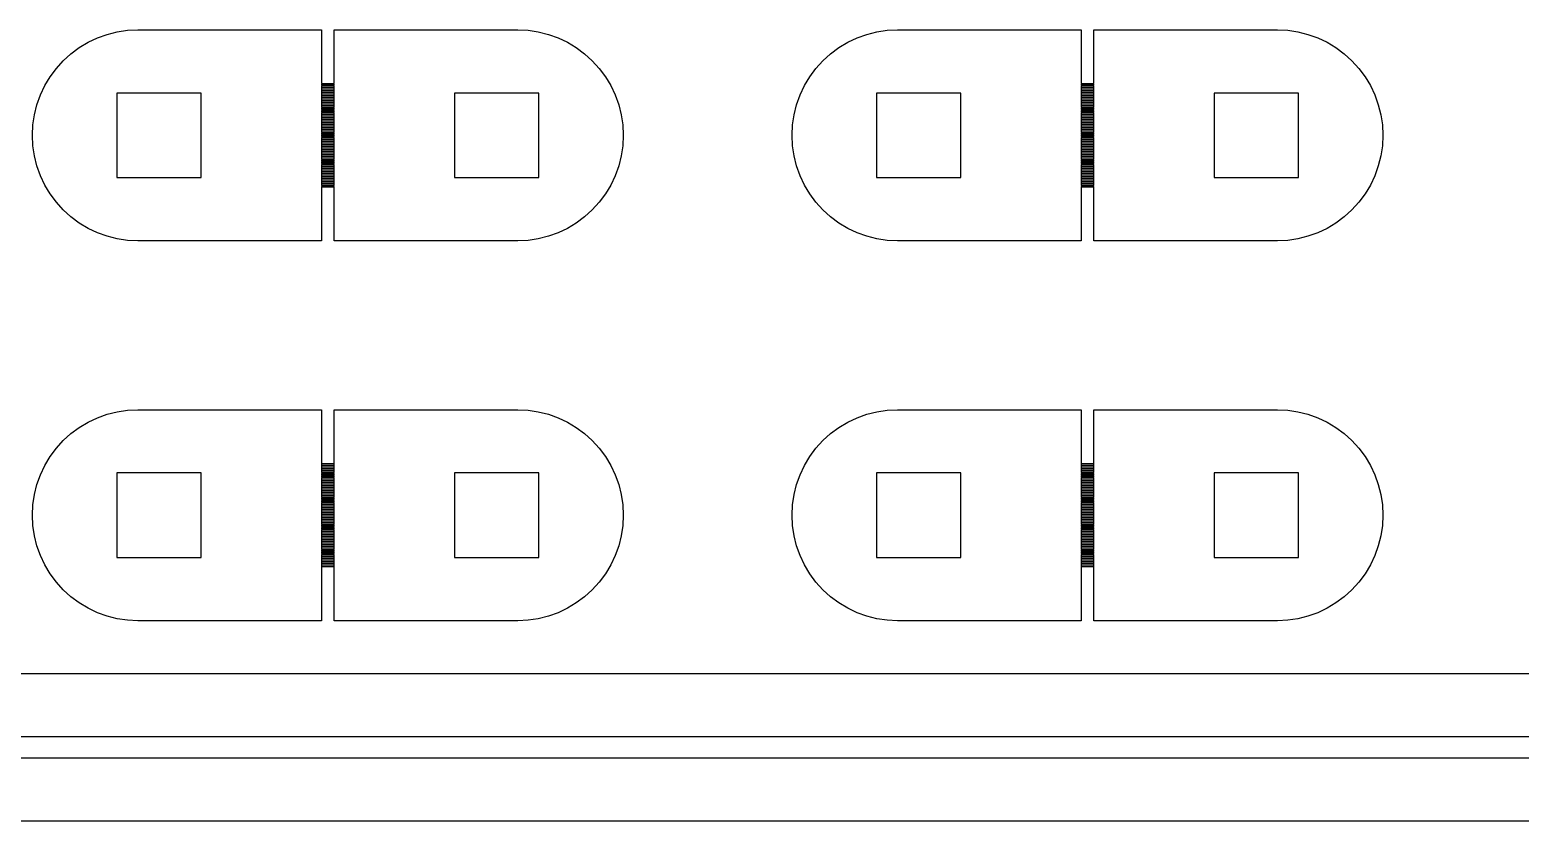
# Model space of a CAD drawing. Extents: x -17 to 130, y -40 to 112.
# Drawn here: x 55.94 to 91.25, y -2.75 to 16 of the extents above; entities that cross this region are included whole.
import ezdxf

# ---------------------------------------------------------------- set-up
doc = ezdxf.new("R2010")
doc.units = 0

msp = doc.modelspace()

# ---------------------------------------------------------------- linework, layer by layer
for p, q in [((57.5433, 15.8097), (57.7743, 15.8923)), ((57.7743, 15.8923), (58.0123, 15.952)), ((58.0123, 15.952), (58.255, 15.988)), ((58.255, 15.988), (58.5, 16)), ((58.5, 16), (62.85, 16)), ((62.85, 16), (62.85, 14.725)), ((63.15, 14.725), (63.15, 16)), ((63.15, 16), (67.5, 16)), ((67.5, 16), (67.745, 15.988)), ((67.745, 15.988), (67.9877, 15.952)), ((67.9877, 15.952), (68.2257, 15.8923)), ((68.2257, 15.8923), (68.4567, 15.8097)), ((75.5433, 15.8097), (75.7743, 15.8923)), ((75.7743, 15.8923), (76.0123, 15.952)), ((76.0123, 15.952), (76.255, 15.988)), ((76.255, 15.988), (76.5, 16)), ((76.5, 16), (80.85, 16)), ((80.85, 16), (80.85, 14.725)), ((81.15, 14.725), (81.15, 16)), ((81.15, 16), (85.5, 16)), ((85.5, 16), (85.745, 15.988)), ((85.745, 15.988), (85.9877, 15.952)), ((85.9877, 15.952), (86.2257, 15.8923)), ((86.2257, 15.8923), (86.4567, 15.8097)), ((56.914, 15.4325), (57.1111, 15.5787)), ((57.1111, 15.5787), (57.3215, 15.7048)), ((57.3215, 15.7048), (57.5433, 15.8097)), ((68.4567, 15.8097), (68.6785, 15.7048)), ((68.6785, 15.7048), (68.8889, 15.5787)), ((68.8889, 15.5787), (69.086, 15.4325)), ((74.914, 15.4325), (75.1111, 15.5787)), ((75.1111, 15.5787), (75.3215, 15.7048)), ((75.3215, 15.7048), (75.5433, 15.8097)), ((86.4567, 15.8097), (86.6785, 15.7048)), ((86.6785, 15.7048), (86.8889, 15.5787)), ((86.8889, 15.5787), (87.086, 15.4325)), ((56.5675, 15.086), (56.7322, 15.2678)), ((56.7322, 15.2678), (56.914, 15.4325)), ((69.086, 15.4325), (69.2678, 15.2678)), ((69.2678, 15.2678), (69.4325, 15.086)), ((74.5675, 15.086), (74.7322, 15.2678)), ((74.7322, 15.2678), (74.914, 15.4325)), ((87.086, 15.4325), (87.2678, 15.2678)), ((87.2678, 15.2678), (87.4325, 15.086)), ((56.2952, 14.6785), (56.4213, 14.8889)), ((56.4213, 14.8889), (56.5675, 15.086)), ((69.4325, 15.086), (69.5787, 14.8889)), ((69.5787, 14.8889), (69.7048, 14.6785)), ((74.2952, 14.6785), (74.4213, 14.8889)), ((74.4213, 14.8889), (74.5675, 15.086)), ((87.4325, 15.086), (87.5787, 14.8889)), ((87.5787, 14.8889), (87.7048, 14.6785)), ((56.1903, 14.4567), (56.2952, 14.6785)), ((60, 14.5), (58, 14.5)), ((58, 14.5), (58, 12.5)), ((60, 12.5), (60, 14.5)), ((62.85, 14.725), (63.15, 14.725)), ((63.15, 14.715), (62.85, 14.715)), ((62.85, 14.715), (62.85, 14.685)), ((62.85, 14.685), (63.15, 14.685)), ((63.15, 14.675), (62.85, 14.675)), ((62.85, 14.675), (62.85, 14.645)), ((62.85, 14.645), (63.15, 14.645)), ((63.15, 14.635), (62.85, 14.635)), ((62.85, 14.635), (62.85, 14.605)), ((62.85, 14.605), (63.15, 14.605)), ((63.15, 14.595), (62.85, 14.595)), ((62.85, 14.595), (62.85, 14.565)), ((62.85, 14.565), (63.15, 14.565)), ((63.15, 14.555), (62.85, 14.555)), ((62.85, 14.555), (62.85, 14.525)), ((62.85, 14.525), (63.15, 14.525)), ((63.15, 14.515), (62.85, 14.515)), ((62.85, 14.515), (62.85, 14.485)), ((62.85, 14.485), (63.15, 14.485)), ((63.15, 14.685), (63.15, 14.715)), ((63.15, 14.645), (63.15, 14.675)), ((63.15, 14.605), (63.15, 14.635)), ((63.15, 14.565), (63.15, 14.595)), ((63.15, 14.525), (63.15, 14.555)), ((63.15, 14.485), (63.15, 14.515)), ((68, 14.5), (66, 14.5)), ((66, 14.5), (66, 12.5)), ((68, 12.5), (68, 14.5)), ((69.7048, 14.6785), (69.8097, 14.4567)), ((74.1903, 14.4567), (74.2952, 14.6785)), ((78, 14.5), (76, 14.5)), ((76, 14.5), (76, 12.5)), ((78, 12.5), (78, 14.5)), ((80.85, 14.725), (81.15, 14.725)), ((81.15, 14.715), (80.85, 14.715)), ((80.85, 14.715), (80.85, 14.685)), ((80.85, 14.685), (81.15, 14.685)), ((81.15, 14.675), (80.85, 14.675)), ((80.85, 14.675), (80.85, 14.645)), ((80.85, 14.645), (81.15, 14.645)), ((81.15, 14.635), (80.85, 14.635)), ((80.85, 14.635), (80.85, 14.605)), ((80.85, 14.605), (81.15, 14.605)), ((81.15, 14.595), (80.85, 14.595)), ((80.85, 14.595), (80.85, 14.565)), ((80.85, 14.565), (81.15, 14.565)), ((81.15, 14.555), (80.85, 14.555)), ((80.85, 14.555), (80.85, 14.525)), ((80.85, 14.525), (81.15, 14.525)), ((81.15, 14.515), (80.85, 14.515)), ((80.85, 14.515), (80.85, 14.485)), ((80.85, 14.485), (81.15, 14.485)), ((81.15, 14.685), (81.15, 14.715)), ((81.15, 14.645), (81.15, 14.675)), ((81.15, 14.605), (81.15, 14.635)), ((81.15, 14.565), (81.15, 14.595)), ((81.15, 14.525), (81.15, 14.555)), ((81.15, 14.485), (81.15, 14.515)), ((86, 14.5), (84, 14.5)), ((84, 14.5), (84, 12.5)), ((86, 12.5), (86, 14.5)), ((87.7048, 14.6785), (87.8097, 14.4567)), ((56.048, 13.9877), (56.1077, 14.2257)), ((56.1077, 14.2257), (56.1903, 14.4567)), ((63.15, 14.475), (62.85, 14.475)), ((62.85, 14.475), (62.85, 14.445)), ((62.85, 14.445), (63.15, 14.445)), ((63.15, 14.435), (62.85, 14.435)), ((62.85, 14.435), (62.85, 14.405)), ((62.85, 14.405), (63.15, 14.405)), ((63.15, 14.395), (62.85, 14.395)), ((62.85, 14.395), (62.85, 14.365)), ((62.85, 14.365), (63.15, 14.365)), ((63.15, 14.355), (62.85, 14.355)), ((62.85, 14.355), (62.85, 14.325)), ((62.85, 14.325), (63.15, 14.325)), ((63.15, 14.315), (62.85, 14.315)), ((62.85, 14.315), (62.85, 14.285)), ((62.85, 14.285), (63.15, 14.285)), ((63.15, 14.275), (62.85, 14.275)), ((62.85, 14.275), (62.85, 14.245)), ((62.85, 14.245), (63.15, 14.245)), ((63.15, 14.235), (62.85, 14.235)), ((62.85, 14.235), (62.85, 14.205)), ((62.85, 14.205), (63.15, 14.205)), ((63.15, 14.195), (62.85, 14.195)), ((62.85, 14.195), (62.85, 14.165)), ((62.85, 14.165), (63.15, 14.165)), ((63.15, 14.155), (62.85, 14.155)), ((62.85, 14.155), (62.85, 14.125)), ((63.15, 14.445), (63.15, 14.475)), ((63.15, 14.405), (63.15, 14.435)), ((63.15, 14.365), (63.15, 14.395)), ((63.15, 14.325), (63.15, 14.355)), ((63.15, 14.285), (63.15, 14.315)), ((63.15, 14.245), (63.15, 14.275)), ((63.15, 14.205), (63.15, 14.235)), ((63.15, 14.165), (63.15, 14.195)), ((63.15, 14.125), (63.15, 14.155)), ((69.8097, 14.4567), (69.8923, 14.2257)), ((69.8923, 14.2257), (69.952, 13.9877)), ((74.048, 13.9877), (74.1077, 14.2257)), ((74.1077, 14.2257), (74.1903, 14.4567)), ((81.15, 14.475), (80.85, 14.475)), ((80.85, 14.475), (80.85, 14.445)), ((80.85, 14.445), (81.15, 14.445)), ((81.15, 14.435), (80.85, 14.435)), ((80.85, 14.435), (80.85, 14.405)), ((80.85, 14.405), (81.15, 14.405)), ((81.15, 14.395), (80.85, 14.395)), ((80.85, 14.395), (80.85, 14.365)), ((80.85, 14.365), (81.15, 14.365)), ((81.15, 14.355), (80.85, 14.355)), ((80.85, 14.355), (80.85, 14.325)), ((80.85, 14.325), (81.15, 14.325)), ((81.15, 14.315), (80.85, 14.315)), ((80.85, 14.315), (80.85, 14.285)), ((80.85, 14.285), (81.15, 14.285)), ((81.15, 14.275), (80.85, 14.275)), ((80.85, 14.275), (80.85, 14.245)), ((80.85, 14.245), (81.15, 14.245)), ((81.15, 14.235), (80.85, 14.235)), ((80.85, 14.235), (80.85, 14.205)), ((80.85, 14.205), (81.15, 14.205)), ((81.15, 14.195), (80.85, 14.195)), ((80.85, 14.195), (80.85, 14.165)), ((80.85, 14.165), (81.15, 14.165)), ((81.15, 14.155), (80.85, 14.155)), ((80.85, 14.155), (80.85, 14.125)), ((81.15, 14.445), (81.15, 14.475)), ((81.15, 14.405), (81.15, 14.435)), ((81.15, 14.365), (81.15, 14.395)), ((81.15, 14.325), (81.15, 14.355)), ((81.15, 14.285), (81.15, 14.315)), ((81.15, 14.245), (81.15, 14.275)), ((81.15, 14.205), (81.15, 14.235)), ((81.15, 14.165), (81.15, 14.195)), ((81.15, 14.125), (81.15, 14.155)), ((87.8097, 14.4567), (87.8923, 14.2257)), ((87.8923, 14.2257), (87.952, 13.9877)), ((56.012, 13.745), (56.048, 13.9877)), ((62.85, 14.125), (63.15, 14.125)), ((63.15, 14.115), (62.85, 14.115)), ((62.85, 14.115), (62.85, 14.085)), ((62.85, 14.085), (63.15, 14.085)), ((63.15, 14.075), (62.85, 14.075)), ((62.85, 14.075), (62.85, 14.045)), ((62.85, 14.045), (63.15, 14.045)), ((63.15, 14.035), (62.85, 14.035)), ((62.85, 14.035), (62.85, 14.005)), ((62.85, 14.005), (63.15, 14.005)), ((63.15, 13.995), (62.85, 13.995)), ((62.85, 13.995), (62.85, 13.965)), ((62.85, 13.965), (63.15, 13.965)), ((63.15, 13.955), (62.85, 13.955)), ((62.85, 13.955), (62.85, 13.925)), ((62.85, 13.925), (63.15, 13.925)), ((63.15, 13.915), (62.85, 13.915)), ((62.85, 13.915), (62.85, 13.885)), ((62.85, 13.885), (63.15, 13.885)), ((63.15, 13.875), (62.85, 13.875)), ((62.85, 13.875), (62.85, 13.845)), ((62.85, 13.845), (63.15, 13.845)), ((63.15, 13.835), (62.85, 13.835)), ((62.85, 13.835), (62.85, 13.805)), ((62.85, 13.805), (63.15, 13.805)), ((63.15, 13.795), (62.85, 13.795)), ((62.85, 13.795), (62.85, 13.765)), ((63.15, 14.085), (63.15, 14.115)), ((63.15, 14.045), (63.15, 14.075)), ((63.15, 14.005), (63.15, 14.035)), ((63.15, 13.965), (63.15, 13.995)), ((63.15, 13.925), (63.15, 13.955)), ((63.15, 13.885), (63.15, 13.915)), ((63.15, 13.845), (63.15, 13.875)), ((63.15, 13.805), (63.15, 13.835)), ((63.15, 13.765), (63.15, 13.795)), ((69.952, 13.9877), (69.988, 13.745)), ((74.012, 13.745), (74.048, 13.9877)), ((80.85, 14.125), (81.15, 14.125)), ((81.15, 14.115), (80.85, 14.115)), ((80.85, 14.115), (80.85, 14.085)), ((80.85, 14.085), (81.15, 14.085)), ((81.15, 14.075), (80.85, 14.075)), ((80.85, 14.075), (80.85, 14.045)), ((80.85, 14.045), (81.15, 14.045)), ((81.15, 14.035), (80.85, 14.035)), ((80.85, 14.035), (80.85, 14.005)), ((80.85, 14.005), (81.15, 14.005)), ((81.15, 13.995), (80.85, 13.995)), ((80.85, 13.995), (80.85, 13.965)), ((80.85, 13.965), (81.15, 13.965)), ((81.15, 13.955), (80.85, 13.955)), ((80.85, 13.955), (80.85, 13.925)), ((80.85, 13.925), (81.15, 13.925)), ((81.15, 13.915), (80.85, 13.915)), ((80.85, 13.915), (80.85, 13.885)), ((80.85, 13.885), (81.15, 13.885)), ((81.15, 13.875), (80.85, 13.875)), ((80.85, 13.875), (80.85, 13.845)), ((80.85, 13.845), (81.15, 13.845)), ((81.15, 13.835), (80.85, 13.835)), ((80.85, 13.835), (80.85, 13.805)), ((80.85, 13.805), (81.15, 13.805)), ((81.15, 13.795), (80.85, 13.795)), ((80.85, 13.795), (80.85, 13.765)), ((81.15, 14.085), (81.15, 14.115)), ((81.15, 14.045), (81.15, 14.075)), ((81.15, 14.005), (81.15, 14.035)), ((81.15, 13.965), (81.15, 13.995)), ((81.15, 13.925), (81.15, 13.955)), ((81.15, 13.885), (81.15, 13.915)), ((81.15, 13.845), (81.15, 13.875)), ((81.15, 13.805), (81.15, 13.835)), ((81.15, 13.765), (81.15, 13.795)), ((87.952, 13.9877), (87.988, 13.745)), ((56, 13.5), (56.012, 13.745)), ((56.012, 13.255), (56, 13.5)), ((62.85, 13.765), (63.15, 13.765)), ((63.15, 13.755), (62.85, 13.755)), ((62.85, 13.755), (62.85, 13.725)), ((62.85, 13.725), (63.15, 13.725)), ((63.15, 13.715), (62.85, 13.715)), ((62.85, 13.715), (62.85, 13.685)), ((62.85, 13.685), (63.15, 13.685)), ((63.15, 13.675), (62.85, 13.675)), ((62.85, 13.675), (62.85, 13.645)), ((62.85, 13.645), (63.15, 13.645)), ((63.15, 13.635), (62.85, 13.635)), ((62.85, 13.635), (62.85, 13.605)), ((62.85, 13.605), (63.15, 13.605)), ((63.15, 13.595), (62.85, 13.595)), ((62.85, 13.595), (62.85, 13.565)), ((62.85, 13.565), (63.15, 13.565)), ((63.15, 13.555), (62.85, 13.555)), ((62.85, 13.555), (62.85, 13.525)), ((62.85, 13.525), (63.15, 13.525)), ((63.15, 13.515), (62.85, 13.515)), ((62.85, 13.515), (62.85, 13.485)), ((62.85, 13.485), (63.15, 13.485)), ((63.15, 13.475), (62.85, 13.475)), ((62.85, 13.475), (62.85, 13.445)), ((62.85, 13.445), (63.15, 13.445)), ((63.15, 13.435), (62.85, 13.435)), ((62.85, 13.435), (62.85, 13.405)), ((63.15, 13.725), (63.15, 13.755)), ((63.15, 13.685), (63.15, 13.715)), ((63.15, 13.645), (63.15, 13.675)), ((63.15, 13.605), (63.15, 13.635)), ((63.15, 13.565), (63.15, 13.595)), ((63.15, 13.525), (63.15, 13.555)), ((63.15, 13.485), (63.15, 13.515)), ((63.15, 13.445), (63.15, 13.475)), ((63.15, 13.405), (63.15, 13.435)), ((69.988, 13.745), (70, 13.5)), ((70, 13.5), (69.988, 13.255)), ((74, 13.5), (74.012, 13.745)), ((74.012, 13.255), (74, 13.5)), ((80.85, 13.765), (81.15, 13.765)), ((81.15, 13.755), (80.85, 13.755)), ((80.85, 13.755), (80.85, 13.725)), ((80.85, 13.725), (81.15, 13.725)), ((81.15, 13.715), (80.85, 13.715)), ((80.85, 13.715), (80.85, 13.685)), ((80.85, 13.685), (81.15, 13.685)), ((81.15, 13.675), (80.85, 13.675)), ((80.85, 13.675), (80.85, 13.645)), ((80.85, 13.645), (81.15, 13.645)), ((81.15, 13.635), (80.85, 13.635)), ((80.85, 13.635), (80.85, 13.605)), ((80.85, 13.605), (81.15, 13.605)), ((81.15, 13.595), (80.85, 13.595)), ((80.85, 13.595), (80.85, 13.565)), ((80.85, 13.565), (81.15, 13.565)), ((81.15, 13.555), (80.85, 13.555)), ((80.85, 13.555), (80.85, 13.525)), ((80.85, 13.525), (81.15, 13.525)), ((81.15, 13.515), (80.85, 13.515)), ((80.85, 13.515), (80.85, 13.485)), ((80.85, 13.485), (81.15, 13.485)), ((81.15, 13.475), (80.85, 13.475)), ((80.85, 13.475), (80.85, 13.445)), ((80.85, 13.445), (81.15, 13.445)), ((81.15, 13.435), (80.85, 13.435)), ((80.85, 13.435), (80.85, 13.405)), ((81.15, 13.725), (81.15, 13.755)), ((81.15, 13.685), (81.15, 13.715)), ((81.15, 13.645), (81.15, 13.675)), ((81.15, 13.605), (81.15, 13.635)), ((81.15, 13.565), (81.15, 13.595)), ((81.15, 13.525), (81.15, 13.555)), ((81.15, 13.485), (81.15, 13.515)), ((81.15, 13.445), (81.15, 13.475)), ((81.15, 13.405), (81.15, 13.435)), ((87.988, 13.745), (88, 13.5)), ((88, 13.5), (87.988, 13.255)), ((56.048, 13.0123), (56.012, 13.255)), ((62.85, 13.405), (63.15, 13.405)), ((63.15, 13.395), (62.85, 13.395)), ((62.85, 13.395), (62.85, 13.365)), ((62.85, 13.365), (63.15, 13.365)), ((63.15, 13.355), (62.85, 13.355)), ((62.85, 13.355), (62.85, 13.325)), ((62.85, 13.325), (63.15, 13.325)), ((63.15, 13.315), (62.85, 13.315)), ((62.85, 13.315), (62.85, 13.285)), ((62.85, 13.285), (63.15, 13.285)), ((63.15, 13.275), (62.85, 13.275)), ((62.85, 13.275), (62.85, 13.245)), ((62.85, 13.245), (63.15, 13.245)), ((63.15, 13.235), (62.85, 13.235)), ((62.85, 13.235), (62.85, 13.205)), ((62.85, 13.205), (63.15, 13.205)), ((63.15, 13.195), (62.85, 13.195)), ((62.85, 13.195), (62.85, 13.165)), ((62.85, 13.165), (63.15, 13.165)), ((63.15, 13.155), (62.85, 13.155)), ((62.85, 13.155), (62.85, 13.125)), ((62.85, 13.125), (63.15, 13.125)), ((63.15, 13.115), (62.85, 13.115)), ((62.85, 13.115), (62.85, 13.085)), ((62.85, 13.085), (63.15, 13.085)), ((63.15, 13.075), (62.85, 13.075)), ((62.85, 13.075), (62.85, 13.045)), ((63.15, 13.365), (63.15, 13.395)), ((63.15, 13.325), (63.15, 13.355)), ((63.15, 13.285), (63.15, 13.315)), ((63.15, 13.245), (63.15, 13.275)), ((63.15, 13.205), (63.15, 13.235)), ((63.15, 13.165), (63.15, 13.195)), ((63.15, 13.125), (63.15, 13.155)), ((63.15, 13.085), (63.15, 13.115)), ((63.15, 13.045), (63.15, 13.075)), ((69.988, 13.255), (69.952, 13.0123)), ((74.048, 13.0123), (74.012, 13.255)), ((80.85, 13.405), (81.15, 13.405)), ((81.15, 13.395), (80.85, 13.395)), ((80.85, 13.395), (80.85, 13.365)), ((80.85, 13.365), (81.15, 13.365)), ((81.15, 13.355), (80.85, 13.355)), ((80.85, 13.355), (80.85, 13.325)), ((80.85, 13.325), (81.15, 13.325)), ((81.15, 13.315), (80.85, 13.315)), ((80.85, 13.315), (80.85, 13.285)), ((80.85, 13.285), (81.15, 13.285)), ((81.15, 13.275), (80.85, 13.275)), ((80.85, 13.275), (80.85, 13.245)), ((80.85, 13.245), (81.15, 13.245)), ((81.15, 13.235), (80.85, 13.235)), ((80.85, 13.235), (80.85, 13.205)), ((80.85, 13.205), (81.15, 13.205)), ((81.15, 13.195), (80.85, 13.195)), ((80.85, 13.195), (80.85, 13.165)), ((80.85, 13.165), (81.15, 13.165)), ((81.15, 13.155), (80.85, 13.155)), ((80.85, 13.155), (80.85, 13.125)), ((80.85, 13.125), (81.15, 13.125)), ((81.15, 13.115), (80.85, 13.115)), ((80.85, 13.115), (80.85, 13.085)), ((80.85, 13.085), (81.15, 13.085)), ((81.15, 13.075), (80.85, 13.075)), ((80.85, 13.075), (80.85, 13.045)), ((81.15, 13.365), (81.15, 13.395)), ((81.15, 13.325), (81.15, 13.355)), ((81.15, 13.285), (81.15, 13.315)), ((81.15, 13.245), (81.15, 13.275)), ((81.15, 13.205), (81.15, 13.235)), ((81.15, 13.165), (81.15, 13.195)), ((81.15, 13.125), (81.15, 13.155)), ((81.15, 13.085), (81.15, 13.115)), ((81.15, 13.045), (81.15, 13.075)), ((87.988, 13.255), (87.952, 13.0123)), ((56.1077, 12.7743), (56.048, 13.0123)), ((56.1903, 12.5433), (56.1077, 12.7743)), ((62.85, 13.045), (63.15, 13.045)), ((63.15, 13.035), (62.85, 13.035)), ((62.85, 13.035), (62.85, 13.005)), ((62.85, 13.005), (63.15, 13.005)), ((63.15, 12.995), (62.85, 12.995)), ((62.85, 12.995), (62.85, 12.965)), ((62.85, 12.965), (63.15, 12.965)), ((63.15, 12.955), (62.85, 12.955)), ((62.85, 12.955), (62.85, 12.925)), ((62.85, 12.925), (63.15, 12.925)), ((63.15, 12.915), (62.85, 12.915)), ((62.85, 12.915), (62.85, 12.885)), ((62.85, 12.885), (63.15, 12.885)), ((63.15, 12.875), (62.85, 12.875)), ((62.85, 12.875), (62.85, 12.845)), ((62.85, 12.845), (63.15, 12.845)), ((63.15, 12.835), (62.85, 12.835)), ((62.85, 12.835), (62.85, 12.805)), ((62.85, 12.805), (63.15, 12.805)), ((63.15, 12.795), (62.85, 12.795)), ((62.85, 12.795), (62.85, 12.765)), ((62.85, 12.765), (63.15, 12.765)), ((63.15, 12.755), (62.85, 12.755)), ((62.85, 12.755), (62.85, 12.725)), ((62.85, 12.725), (63.15, 12.725)), ((63.15, 12.715), (62.85, 12.715)), ((62.85, 12.715), (62.85, 12.685)), ((63.15, 13.005), (63.15, 13.035)), ((63.15, 12.965), (63.15, 12.995)), ((63.15, 12.925), (63.15, 12.955)), ((63.15, 12.885), (63.15, 12.915)), ((63.15, 12.845), (63.15, 12.875)), ((63.15, 12.805), (63.15, 12.835)), ((63.15, 12.765), (63.15, 12.795)), ((63.15, 12.725), (63.15, 12.755)), ((63.15, 12.685), (63.15, 12.715)), ((69.8923, 12.7743), (69.8097, 12.5433)), ((69.952, 13.0123), (69.8923, 12.7743)), ((74.1077, 12.7743), (74.048, 13.0123)), ((74.1903, 12.5433), (74.1077, 12.7743)), ((80.85, 13.045), (81.15, 13.045)), ((81.15, 13.035), (80.85, 13.035)), ((80.85, 13.035), (80.85, 13.005)), ((80.85, 13.005), (81.15, 13.005)), ((81.15, 12.995), (80.85, 12.995)), ((80.85, 12.995), (80.85, 12.965)), ((80.85, 12.965), (81.15, 12.965)), ((81.15, 12.955), (80.85, 12.955)), ((80.85, 12.955), (80.85, 12.925)), ((80.85, 12.925), (81.15, 12.925)), ((81.15, 12.915), (80.85, 12.915)), ((80.85, 12.915), (80.85, 12.885)), ((80.85, 12.885), (81.15, 12.885)), ((81.15, 12.875), (80.85, 12.875)), ((80.85, 12.875), (80.85, 12.845)), ((80.85, 12.845), (81.15, 12.845)), ((81.15, 12.835), (80.85, 12.835)), ((80.85, 12.835), (80.85, 12.805)), ((80.85, 12.805), (81.15, 12.805)), ((81.15, 12.795), (80.85, 12.795)), ((80.85, 12.795), (80.85, 12.765)), ((80.85, 12.765), (81.15, 12.765)), ((81.15, 12.755), (80.85, 12.755)), ((80.85, 12.755), (80.85, 12.725)), ((80.85, 12.725), (81.15, 12.725)), ((81.15, 12.715), (80.85, 12.715)), ((80.85, 12.715), (80.85, 12.685)), ((81.15, 13.005), (81.15, 13.035)), ((81.15, 12.965), (81.15, 12.995)), ((81.15, 12.925), (81.15, 12.955)), ((81.15, 12.885), (81.15, 12.915)), ((81.15, 12.845), (81.15, 12.875)), ((81.15, 12.805), (81.15, 12.835)), ((81.15, 12.765), (81.15, 12.795)), ((81.15, 12.725), (81.15, 12.755)), ((81.15, 12.685), (81.15, 12.715)), ((87.8923, 12.7743), (87.8097, 12.5433)), ((87.952, 13.0123), (87.8923, 12.7743)), ((56.2952, 12.3215), (56.1903, 12.5433)), ((58, 12.5), (60, 12.5)), ((62.85, 12.685), (63.15, 12.685)), ((63.15, 12.675), (62.85, 12.675)), ((62.85, 12.675), (62.85, 12.645)), ((62.85, 12.645), (63.15, 12.645)), ((63.15, 12.635), (62.85, 12.635)), ((62.85, 12.635), (62.85, 12.605)), ((62.85, 12.605), (63.15, 12.605)), ((63.15, 12.595), (62.85, 12.595)), ((62.85, 12.595), (62.85, 12.565)), ((62.85, 12.565), (63.15, 12.565)), ((63.15, 12.555), (62.85, 12.555)), ((62.85, 12.555), (62.85, 12.525)), ((62.85, 12.525), (63.15, 12.525)), ((63.15, 12.515), (62.85, 12.515)), ((62.85, 12.515), (62.85, 12.485)), ((62.85, 12.485), (63.15, 12.485)), ((63.15, 12.475), (62.85, 12.475)), ((62.85, 12.475), (62.85, 12.445)), ((62.85, 12.445), (63.15, 12.445)), ((63.15, 12.435), (62.85, 12.435)), ((62.85, 12.435), (62.85, 12.405)), ((62.85, 12.405), (63.15, 12.405)), ((63.15, 12.395), (62.85, 12.395)), ((62.85, 12.395), (62.85, 12.365)), ((62.85, 12.365), (63.15, 12.365)), ((63.15, 12.645), (63.15, 12.675)), ((63.15, 12.605), (63.15, 12.635)), ((63.15, 12.565), (63.15, 12.595)), ((63.15, 12.525), (63.15, 12.555)), ((63.15, 12.485), (63.15, 12.515)), ((63.15, 12.445), (63.15, 12.475)), ((63.15, 12.405), (63.15, 12.435)), ((63.15, 12.365), (63.15, 12.395)), ((66, 12.5), (68, 12.5)), ((69.8097, 12.5433), (69.7048, 12.3215)), ((74.2952, 12.3215), (74.1903, 12.5433)), ((76, 12.5), (78, 12.5)), ((80.85, 12.685), (81.15, 12.685)), ((81.15, 12.675), (80.85, 12.675)), ((80.85, 12.675), (80.85, 12.645)), ((80.85, 12.645), (81.15, 12.645)), ((81.15, 12.635), (80.85, 12.635)), ((80.85, 12.635), (80.85, 12.605)), ((80.85, 12.605), (81.15, 12.605)), ((81.15, 12.595), (80.85, 12.595)), ((80.85, 12.595), (80.85, 12.565)), ((80.85, 12.565), (81.15, 12.565)), ((81.15, 12.555), (80.85, 12.555)), ((80.85, 12.555), (80.85, 12.525)), ((80.85, 12.525), (81.15, 12.525)), ((81.15, 12.515), (80.85, 12.515)), ((80.85, 12.515), (80.85, 12.485)), ((80.85, 12.485), (81.15, 12.485)), ((81.15, 12.475), (80.85, 12.475)), ((80.85, 12.475), (80.85, 12.445)), ((80.85, 12.445), (81.15, 12.445)), ((81.15, 12.435), (80.85, 12.435)), ((80.85, 12.435), (80.85, 12.405)), ((80.85, 12.405), (81.15, 12.405)), ((81.15, 12.395), (80.85, 12.395)), ((80.85, 12.395), (80.85, 12.365)), ((80.85, 12.365), (81.15, 12.365)), ((81.15, 12.645), (81.15, 12.675)), ((81.15, 12.605), (81.15, 12.635)), ((81.15, 12.565), (81.15, 12.595)), ((81.15, 12.525), (81.15, 12.555)), ((81.15, 12.485), (81.15, 12.515)), ((81.15, 12.445), (81.15, 12.475)), ((81.15, 12.405), (81.15, 12.435)), ((81.15, 12.365), (81.15, 12.395)), ((84, 12.5), (86, 12.5)), ((87.8097, 12.5433), (87.7048, 12.3215)), ((56.4213, 12.1111), (56.2952, 12.3215)), ((56.5675, 11.914), (56.4213, 12.1111)), ((63.15, 12.355), (62.85, 12.355)), ((62.85, 12.355), (62.85, 12.325)), ((62.85, 12.325), (63.15, 12.325)), ((63.15, 12.315), (62.85, 12.315)), ((62.85, 12.315), (62.85, 12.285)), ((62.85, 12.285), (63.15, 12.285)), ((63.15, 12.275), (62.85, 12.275)), ((62.85, 12.275), (62.85, 11)), ((63.15, 12.325), (63.15, 12.355)), ((63.15, 12.285), (63.15, 12.315)), ((63.15, 11), (63.15, 12.275)), ((69.5787, 12.1111), (69.4325, 11.914)), ((69.7048, 12.3215), (69.5787, 12.1111)), ((74.4213, 12.1111), (74.2952, 12.3215)), ((74.5675, 11.914), (74.4213, 12.1111)), ((81.15, 12.355), (80.85, 12.355)), ((80.85, 12.355), (80.85, 12.325)), ((80.85, 12.325), (81.15, 12.325)), ((81.15, 12.315), (80.85, 12.315)), ((80.85, 12.315), (80.85, 12.285)), ((80.85, 12.285), (81.15, 12.285)), ((81.15, 12.275), (80.85, 12.275)), ((80.85, 12.275), (80.85, 11)), ((81.15, 12.325), (81.15, 12.355)), ((81.15, 12.285), (81.15, 12.315)), ((81.15, 11), (81.15, 12.275)), ((87.5787, 12.1111), (87.4325, 11.914)), ((87.7048, 12.3215), (87.5787, 12.1111)), ((56.7322, 11.7322), (56.5675, 11.914)), ((56.914, 11.5675), (56.7322, 11.7322)), ((69.2678, 11.7322), (69.086, 11.5675)), ((69.4325, 11.914), (69.2678, 11.7322)), ((74.7322, 11.7322), (74.5675, 11.914)), ((74.914, 11.5675), (74.7322, 11.7322)), ((87.2678, 11.7322), (87.086, 11.5675)), ((87.4325, 11.914), (87.2678, 11.7322)), ((57.1111, 11.4213), (56.914, 11.5675)), ((57.3215, 11.2952), (57.1111, 11.4213)), ((68.8889, 11.4213), (68.6785, 11.2952)), ((69.086, 11.5675), (68.8889, 11.4213)), ((75.1111, 11.4213), (74.914, 11.5675)), ((75.3215, 11.2952), (75.1111, 11.4213)), ((86.8889, 11.4213), (86.6785, 11.2952)), ((87.086, 11.5675), (86.8889, 11.4213)), ((57.5433, 11.1903), (57.3215, 11.2952)), ((57.7743, 11.1077), (57.5433, 11.1903)), ((58.0123, 11.048), (57.7743, 11.1077)), ((58.255, 11.012), (58.0123, 11.048)), ((58.5, 11), (58.255, 11.012)), ((62.85, 11), (58.5, 11)), ((67.5, 11), (63.15, 11)), ((67.745, 11.012), (67.5, 11)), ((67.9877, 11.048), (67.745, 11.012)), ((68.2257, 11.1077), (67.9877, 11.048)), ((68.4567, 11.1903), (68.2257, 11.1077)), ((68.6785, 11.2952), (68.4567, 11.1903)), ((75.5433, 11.1903), (75.3215, 11.2952)), ((75.7743, 11.1077), (75.5433, 11.1903)), ((76.0123, 11.048), (75.7743, 11.1077)), ((76.255, 11.012), (76.0123, 11.048)), ((76.5, 11), (76.255, 11.012)), ((80.85, 11), (76.5, 11)), ((85.5, 11), (81.15, 11)), ((85.745, 11.012), (85.5, 11)), ((85.9877, 11.048), (85.745, 11.012)), ((86.2257, 11.1077), (85.9877, 11.048)), ((86.4567, 11.1903), (86.2257, 11.1077)), ((86.6785, 11.2952), (86.4567, 11.1903)), ((57.3215, 6.70479), (57.5433, 6.80969)), ((57.5433, 6.80969), (57.7743, 6.89235)), ((57.7743, 6.89235), (58.0123, 6.95195)), ((58.0123, 6.95195), (58.255, 6.98796)), ((58.255, 6.98796), (58.5, 7)), ((58.5, 7), (62.85, 7)), ((62.85, 7), (62.85, 5.72499)), ((63.15, 5.72499), (63.15, 7)), ((63.15, 7), (67.5, 7)), ((67.5, 7), (67.745, 6.98796)), ((67.745, 6.98796), (67.9877, 6.95195)), ((67.9877, 6.95195), (68.2257, 6.89235)), ((68.2257, 6.89235), (68.4567, 6.80969)), ((68.4567, 6.80969), (68.6785, 6.70479)), ((75.3215, 6.70479), (75.5433, 6.80969)), ((75.5433, 6.80969), (75.7743, 6.89235)), ((75.7743, 6.89235), (76.0123, 6.95195)), ((76.0123, 6.95195), (76.255, 6.98796)), ((76.255, 6.98796), (76.5, 7)), ((76.5, 7), (80.85, 7)), ((80.85, 7), (80.85, 5.72499)), ((81.15, 5.72499), (81.15, 7)), ((81.15, 7), (85.5, 7)), ((85.5, 7), (85.745, 6.98796)), ((85.745, 6.98796), (85.9877, 6.95195)), ((85.9877, 6.95195), (86.2257, 6.89235)), ((86.2257, 6.89235), (86.4567, 6.80969)), ((86.4567, 6.80969), (86.6785, 6.70479)), ((56.7322, 6.26776), (56.914, 6.43253)), ((56.914, 6.43253), (57.1111, 6.57866)), ((57.1111, 6.57866), (57.3215, 6.70479)), ((68.6785, 6.70479), (68.8889, 6.57866)), ((68.8889, 6.57866), (69.086, 6.43253)), ((69.086, 6.43253), (69.2678, 6.26776)), ((74.7322, 6.26776), (74.914, 6.43253)), ((74.914, 6.43253), (75.1111, 6.57866)), ((75.1111, 6.57866), (75.3215, 6.70479)), ((86.6785, 6.70479), (86.8889, 6.57866)), ((86.8889, 6.57866), (87.086, 6.43253)), ((87.086, 6.43253), (87.2678, 6.26776)), ((56.4213, 5.88892), (56.5675, 6.08597)), ((56.5675, 6.08597), (56.7322, 6.26776)), ((69.2678, 6.26776), (69.4325, 6.08597)), ((69.4325, 6.08597), (69.5787, 5.88892)), ((74.4213, 5.88892), (74.5675, 6.08597)), ((74.5675, 6.08597), (74.7322, 6.26776)), ((87.2678, 6.26776), (87.4325, 6.08597)), ((87.4325, 6.08597), (87.5787, 5.88892)), ((56.1903, 5.4567), (56.2952, 5.67848)), ((56.2952, 5.67848), (56.4213, 5.88892)), ((62.85, 5.72499), (63.15, 5.72499)), ((63.15, 5.715), (62.85, 5.715)), ((62.85, 5.715), (62.85, 5.685)), ((62.85, 5.685), (63.15, 5.685)), ((63.15, 5.67499), (62.85, 5.67499)), ((62.85, 5.67499), (62.85, 5.64499)), ((63.15, 5.685), (63.15, 5.715)), ((63.15, 5.64499), (63.15, 5.67499)), ((69.5787, 5.88892), (69.7048, 5.67848)), ((69.7048, 5.67848), (69.8097, 5.4567)), ((74.1903, 5.4567), (74.2952, 5.67848)), ((74.2952, 5.67848), (74.4213, 5.88892)), ((80.85, 5.72499), (81.15, 5.72499)), ((81.15, 5.715), (80.85, 5.715)), ((80.85, 5.715), (80.85, 5.685)), ((80.85, 5.685), (81.15, 5.685)), ((81.15, 5.67499), (80.85, 5.67499)), ((80.85, 5.67499), (80.85, 5.64499)), ((81.15, 5.685), (81.15, 5.715)), ((81.15, 5.64499), (81.15, 5.67499)), ((87.5787, 5.88892), (87.7048, 5.67848)), ((87.7048, 5.67848), (87.8097, 5.4567)), ((56.1077, 5.22571), (56.1903, 5.4567)), ((60, 5.5), (58, 5.5)), ((58, 5.5), (58, 3.5)), ((60, 3.5), (60, 5.5)), ((62.85, 5.64499), (63.15, 5.64499)), ((63.15, 5.63499), (62.85, 5.63499)), ((62.85, 5.63499), (62.85, 5.605)), ((62.85, 5.605), (63.15, 5.605)), ((63.15, 5.59499), (62.85, 5.59499)), ((62.85, 5.59499), (62.85, 5.56499)), ((62.85, 5.56499), (63.15, 5.56499)), ((63.15, 5.55499), (62.85, 5.55499)), ((62.85, 5.55499), (62.85, 5.52499)), ((62.85, 5.52499), (63.15, 5.52499)), ((63.15, 5.515), (62.85, 5.515)), ((62.85, 5.515), (62.85, 5.48499)), ((62.85, 5.48499), (63.15, 5.48499)), ((63.15, 5.47499), (62.85, 5.47499)), ((62.85, 5.47499), (62.85, 5.44499)), ((62.85, 5.44499), (63.15, 5.44499)), ((63.15, 5.435), (62.85, 5.435)), ((62.85, 5.435), (62.85, 5.405)), ((62.85, 5.405), (63.15, 5.405)), ((63.15, 5.39499), (62.85, 5.39499)), ((62.85, 5.39499), (62.85, 5.36499)), ((62.85, 5.36499), (63.15, 5.36499)), ((63.15, 5.355), (62.85, 5.355)), ((62.85, 5.355), (62.85, 5.325)), ((62.85, 5.325), (63.15, 5.325)), ((63.15, 5.31499), (62.85, 5.31499)), ((62.85, 5.31499), (62.85, 5.28499)), ((63.15, 5.605), (63.15, 5.63499)), ((63.15, 5.56499), (63.15, 5.59499)), ((63.15, 5.52499), (63.15, 5.55499)), ((63.15, 5.48499), (63.15, 5.515)), ((63.15, 5.44499), (63.15, 5.47499)), ((63.15, 5.405), (63.15, 5.435)), ((63.15, 5.36499), (63.15, 5.39499)), ((63.15, 5.325), (63.15, 5.355)), ((63.15, 5.28499), (63.15, 5.31499)), ((68, 5.5), (66, 5.5)), ((66, 5.5), (66, 3.5)), ((68, 3.5), (68, 5.5)), ((69.8097, 5.4567), (69.8923, 5.22571)), ((74.1077, 5.22571), (74.1903, 5.4567)), ((78, 5.5), (76, 5.5)), ((76, 5.5), (76, 3.5)), ((78, 3.5), (78, 5.5)), ((80.85, 5.64499), (81.15, 5.64499)), ((81.15, 5.63499), (80.85, 5.63499)), ((80.85, 5.63499), (80.85, 5.605)), ((80.85, 5.605), (81.15, 5.605)), ((81.15, 5.59499), (80.85, 5.59499)), ((80.85, 5.59499), (80.85, 5.56499)), ((80.85, 5.56499), (81.15, 5.56499)), ((81.15, 5.55499), (80.85, 5.55499)), ((80.85, 5.55499), (80.85, 5.52499)), ((80.85, 5.52499), (81.15, 5.52499)), ((81.15, 5.515), (80.85, 5.515)), ((80.85, 5.515), (80.85, 5.48499)), ((80.85, 5.48499), (81.15, 5.48499)), ((81.15, 5.47499), (80.85, 5.47499)), ((80.85, 5.47499), (80.85, 5.44499)), ((80.85, 5.44499), (81.15, 5.44499)), ((81.15, 5.435), (80.85, 5.435)), ((80.85, 5.435), (80.85, 5.405)), ((80.85, 5.405), (81.15, 5.405)), ((81.15, 5.39499), (80.85, 5.39499)), ((80.85, 5.39499), (80.85, 5.36499)), ((80.85, 5.36499), (81.15, 5.36499)), ((81.15, 5.355), (80.85, 5.355)), ((80.85, 5.355), (80.85, 5.325)), ((80.85, 5.325), (81.15, 5.325)), ((81.15, 5.31499), (80.85, 5.31499)), ((80.85, 5.31499), (80.85, 5.28499)), ((81.15, 5.605), (81.15, 5.63499)), ((81.15, 5.56499), (81.15, 5.59499)), ((81.15, 5.52499), (81.15, 5.55499)), ((81.15, 5.48499), (81.15, 5.515)), ((81.15, 5.44499), (81.15, 5.47499)), ((81.15, 5.405), (81.15, 5.435)), ((81.15, 5.36499), (81.15, 5.39499)), ((81.15, 5.325), (81.15, 5.355)), ((81.15, 5.28499), (81.15, 5.31499)), ((86, 5.5), (84, 5.5)), ((84, 5.5), (84, 3.5)), ((86, 3.5), (86, 5.5)), ((87.8097, 5.4567), (87.8923, 5.22571)), ((56.012, 4.74504), (56.048, 4.98772)), ((56.048, 4.98772), (56.1077, 5.22571)), ((62.85, 5.28499), (63.15, 5.28499)), ((63.15, 5.27499), (62.85, 5.27499)), ((62.85, 5.27499), (62.85, 5.245)), ((62.85, 5.245), (63.15, 5.245)), ((63.15, 5.23499), (62.85, 5.23499)), ((62.85, 5.23499), (62.85, 5.20499)), ((62.85, 5.20499), (63.15, 5.20499)), ((63.15, 5.19499), (62.85, 5.19499)), ((62.85, 5.19499), (62.85, 5.16499)), ((62.85, 5.16499), (63.15, 5.16499)), ((63.15, 5.155), (62.85, 5.155)), ((62.85, 5.155), (62.85, 5.125)), ((62.85, 5.125), (63.15, 5.125)), ((63.15, 5.11499), (62.85, 5.11499)), ((62.85, 5.11499), (62.85, 5.08499)), ((62.85, 5.08499), (63.15, 5.08499)), ((63.15, 5.075), (62.85, 5.075)), ((62.85, 5.075), (62.85, 5.045)), ((62.85, 5.045), (63.15, 5.045)), ((63.15, 5.03499), (62.85, 5.03499)), ((62.85, 5.03499), (62.85, 5.00499)), ((62.85, 5.00499), (63.15, 5.00499)), ((63.15, 4.995), (62.85, 4.995)), ((62.85, 4.995), (62.85, 4.965)), ((62.85, 4.965), (63.15, 4.965)), ((63.15, 4.95499), (62.85, 4.95499)), ((62.85, 4.95499), (62.85, 4.92499)), ((63.15, 5.245), (63.15, 5.27499)), ((63.15, 5.20499), (63.15, 5.23499)), ((63.15, 5.16499), (63.15, 5.19499)), ((63.15, 5.125), (63.15, 5.155)), ((63.15, 5.08499), (63.15, 5.11499)), ((63.15, 5.045), (63.15, 5.075)), ((63.15, 5.00499), (63.15, 5.03499)), ((63.15, 4.965), (63.15, 4.995)), ((63.15, 4.92499), (63.15, 4.95499)), ((69.8923, 5.22571), (69.952, 4.98772)), ((69.952, 4.98772), (69.988, 4.74504)), ((74.012, 4.74504), (74.048, 4.98772)), ((74.048, 4.98772), (74.1077, 5.22571)), ((80.85, 5.28499), (81.15, 5.28499)), ((81.15, 5.27499), (80.85, 5.27499)), ((80.85, 5.27499), (80.85, 5.245)), ((80.85, 5.245), (81.15, 5.245)), ((81.15, 5.23499), (80.85, 5.23499)), ((80.85, 5.23499), (80.85, 5.20499)), ((80.85, 5.20499), (81.15, 5.20499)), ((81.15, 5.19499), (80.85, 5.19499)), ((80.85, 5.19499), (80.85, 5.16499)), ((80.85, 5.16499), (81.15, 5.16499)), ((81.15, 5.155), (80.85, 5.155)), ((80.85, 5.155), (80.85, 5.125)), ((80.85, 5.125), (81.15, 5.125)), ((81.15, 5.11499), (80.85, 5.11499)), ((80.85, 5.11499), (80.85, 5.08499)), ((80.85, 5.08499), (81.15, 5.08499)), ((81.15, 5.075), (80.85, 5.075)), ((80.85, 5.075), (80.85, 5.045)), ((80.85, 5.045), (81.15, 5.045)), ((81.15, 5.03499), (80.85, 5.03499)), ((80.85, 5.03499), (80.85, 5.00499)), ((80.85, 5.00499), (81.15, 5.00499)), ((81.15, 4.995), (80.85, 4.995)), ((80.85, 4.995), (80.85, 4.965)), ((80.85, 4.965), (81.15, 4.965)), ((81.15, 4.95499), (80.85, 4.95499)), ((80.85, 4.95499), (80.85, 4.92499)), ((81.15, 5.245), (81.15, 5.27499)), ((81.15, 5.20499), (81.15, 5.23499)), ((81.15, 5.16499), (81.15, 5.19499)), ((81.15, 5.125), (81.15, 5.155)), ((81.15, 5.08499), (81.15, 5.11499)), ((81.15, 5.045), (81.15, 5.075)), ((81.15, 5.00499), (81.15, 5.03499)), ((81.15, 4.965), (81.15, 4.995)), ((81.15, 4.92499), (81.15, 4.95499)), ((87.8923, 5.22571), (87.952, 4.98772)), ((87.952, 4.98772), (87.988, 4.74504)), ((56, 4.5), (56.012, 4.74504)), ((62.85, 4.92499), (63.15, 4.92499)), ((63.15, 4.91499), (62.85, 4.91499)), ((62.85, 4.91499), (62.85, 4.88499)), ((62.85, 4.88499), (63.15, 4.88499)), ((63.15, 4.875), (62.85, 4.875)), ((62.85, 4.875), (62.85, 4.84499)), ((62.85, 4.84499), (63.15, 4.84499)), ((63.15, 4.83499), (62.85, 4.83499)), ((62.85, 4.83499), (62.85, 4.80499)), ((62.85, 4.80499), (63.15, 4.80499)), ((63.15, 4.795), (62.85, 4.795)), ((62.85, 4.795), (62.85, 4.765)), ((62.85, 4.765), (63.15, 4.765)), ((63.15, 4.75499), (62.85, 4.75499)), ((62.85, 4.75499), (62.85, 4.72499)), ((62.85, 4.72499), (63.15, 4.72499)), ((63.15, 4.715), (62.85, 4.715)), ((62.85, 4.715), (62.85, 4.685)), ((62.85, 4.685), (63.15, 4.685)), ((63.15, 4.67499), (62.85, 4.67499)), ((62.85, 4.67499), (62.85, 4.64499)), ((62.85, 4.64499), (63.15, 4.64499)), ((63.15, 4.63499), (62.85, 4.63499)), ((62.85, 4.63499), (62.85, 4.605)), ((62.85, 4.605), (63.15, 4.605)), ((63.15, 4.59499), (62.85, 4.59499)), ((62.85, 4.59499), (62.85, 4.56499)), ((63.15, 4.88499), (63.15, 4.91499)), ((63.15, 4.84499), (63.15, 4.875)), ((63.15, 4.80499), (63.15, 4.83499)), ((63.15, 4.765), (63.15, 4.795)), ((63.15, 4.72499), (63.15, 4.75499)), ((63.15, 4.685), (63.15, 4.715)), ((63.15, 4.64499), (63.15, 4.67499)), ((63.15, 4.605), (63.15, 4.63499)), ((63.15, 4.56499), (63.15, 4.59499)), ((69.988, 4.74504), (70, 4.5)), ((74, 4.5), (74.012, 4.74504)), ((80.85, 4.92499), (81.15, 4.92499)), ((81.15, 4.91499), (80.85, 4.91499)), ((80.85, 4.91499), (80.85, 4.88499)), ((80.85, 4.88499), (81.15, 4.88499)), ((81.15, 4.875), (80.85, 4.875)), ((80.85, 4.875), (80.85, 4.84499)), ((80.85, 4.84499), (81.15, 4.84499)), ((81.15, 4.83499), (80.85, 4.83499)), ((80.85, 4.83499), (80.85, 4.80499)), ((80.85, 4.80499), (81.15, 4.80499)), ((81.15, 4.795), (80.85, 4.795)), ((80.85, 4.795), (80.85, 4.765)), ((80.85, 4.765), (81.15, 4.765)), ((81.15, 4.75499), (80.85, 4.75499)), ((80.85, 4.75499), (80.85, 4.72499)), ((80.85, 4.72499), (81.15, 4.72499)), ((81.15, 4.715), (80.85, 4.715)), ((80.85, 4.715), (80.85, 4.685)), ((80.85, 4.685), (81.15, 4.685)), ((81.15, 4.67499), (80.85, 4.67499)), ((80.85, 4.67499), (80.85, 4.64499)), ((80.85, 4.64499), (81.15, 4.64499)), ((81.15, 4.63499), (80.85, 4.63499)), ((80.85, 4.63499), (80.85, 4.605)), ((80.85, 4.605), (81.15, 4.605)), ((81.15, 4.59499), (80.85, 4.59499)), ((80.85, 4.59499), (80.85, 4.56499)), ((81.15, 4.88499), (81.15, 4.91499)), ((81.15, 4.84499), (81.15, 4.875)), ((81.15, 4.80499), (81.15, 4.83499)), ((81.15, 4.765), (81.15, 4.795)), ((81.15, 4.72499), (81.15, 4.75499)), ((81.15, 4.685), (81.15, 4.715)), ((81.15, 4.64499), (81.15, 4.67499)), ((81.15, 4.605), (81.15, 4.63499)), ((81.15, 4.56499), (81.15, 4.59499)), ((87.988, 4.74504), (88, 4.5)), ((56.012, 4.25496), (56, 4.5)), ((56.048, 4.01228), (56.012, 4.25496)), ((62.85, 4.56499), (63.15, 4.56499)), ((63.15, 4.55499), (62.85, 4.55499)), ((62.85, 4.55499), (62.85, 4.52499)), ((62.85, 4.52499), (63.15, 4.52499)), ((63.15, 4.515), (62.85, 4.515)), ((62.85, 4.515), (62.85, 4.485)), ((62.85, 4.485), (63.15, 4.485)), ((63.15, 4.47501), (62.85, 4.47501)), ((62.85, 4.47501), (62.85, 4.44501)), ((62.85, 4.44501), (63.15, 4.44501)), ((63.15, 4.43501), (62.85, 4.43501)), ((62.85, 4.43501), (62.85, 4.40501)), ((62.85, 4.40501), (63.15, 4.40501)), ((63.15, 4.395), (62.85, 4.395)), ((62.85, 4.395), (62.85, 4.36501)), ((62.85, 4.36501), (63.15, 4.36501)), ((63.15, 4.35501), (62.85, 4.35501)), ((62.85, 4.35501), (62.85, 4.32501)), ((62.85, 4.32501), (63.15, 4.32501)), ((63.15, 4.315), (62.85, 4.315)), ((62.85, 4.315), (62.85, 4.285)), ((62.85, 4.285), (63.15, 4.285)), ((63.15, 4.27501), (62.85, 4.27501)), ((62.85, 4.27501), (62.85, 4.24501)), ((62.85, 4.24501), (63.15, 4.24501)), ((63.15, 4.52499), (63.15, 4.55499)), ((63.15, 4.485), (63.15, 4.515)), ((63.15, 4.44501), (63.15, 4.47501)), ((63.15, 4.40501), (63.15, 4.43501)), ((63.15, 4.36501), (63.15, 4.395)), ((63.15, 4.32501), (63.15, 4.35501)), ((63.15, 4.285), (63.15, 4.315)), ((63.15, 4.24501), (63.15, 4.27501)), ((69.988, 4.25496), (69.952, 4.01228)), ((70, 4.5), (69.988, 4.25496)), ((74.012, 4.25496), (74, 4.5)), ((74.048, 4.01228), (74.012, 4.25496)), ((80.85, 4.56499), (81.15, 4.56499)), ((81.15, 4.55499), (80.85, 4.55499)), ((80.85, 4.55499), (80.85, 4.52499)), ((80.85, 4.52499), (81.15, 4.52499)), ((81.15, 4.515), (80.85, 4.515)), ((80.85, 4.515), (80.85, 4.485)), ((80.85, 4.485), (81.15, 4.485)), ((81.15, 4.47501), (80.85, 4.47501)), ((80.85, 4.47501), (80.85, 4.44501)), ((80.85, 4.44501), (81.15, 4.44501)), ((81.15, 4.43501), (80.85, 4.43501)), ((80.85, 4.43501), (80.85, 4.40501)), ((80.85, 4.40501), (81.15, 4.40501)), ((81.15, 4.395), (80.85, 4.395)), ((80.85, 4.395), (80.85, 4.36501)), ((80.85, 4.36501), (81.15, 4.36501)), ((81.15, 4.35501), (80.85, 4.35501)), ((80.85, 4.35501), (80.85, 4.32501)), ((80.85, 4.32501), (81.15, 4.32501)), ((81.15, 4.315), (80.85, 4.315)), ((80.85, 4.315), (80.85, 4.285)), ((80.85, 4.285), (81.15, 4.285)), ((81.15, 4.27501), (80.85, 4.27501)), ((80.85, 4.27501), (80.85, 4.24501)), ((80.85, 4.24501), (81.15, 4.24501)), ((81.15, 4.52499), (81.15, 4.55499)), ((81.15, 4.485), (81.15, 4.515)), ((81.15, 4.44501), (81.15, 4.47501)), ((81.15, 4.40501), (81.15, 4.43501)), ((81.15, 4.36501), (81.15, 4.395)), ((81.15, 4.32501), (81.15, 4.35501)), ((81.15, 4.285), (81.15, 4.315)), ((81.15, 4.24501), (81.15, 4.27501)), ((87.988, 4.25496), (87.952, 4.01228)), ((88, 4.5), (87.988, 4.25496)), ((56.1077, 3.77429), (56.048, 4.01228)), ((63.15, 4.235), (62.85, 4.235)), ((62.85, 4.235), (62.85, 4.205)), ((62.85, 4.205), (63.15, 4.205)), ((63.15, 4.19501), (62.85, 4.19501)), ((62.85, 4.19501), (62.85, 4.16501)), ((62.85, 4.16501), (63.15, 4.16501)), ((63.15, 4.15501), (62.85, 4.15501)), ((62.85, 4.15501), (62.85, 4.125)), ((62.85, 4.125), (63.15, 4.125)), ((63.15, 4.11501), (62.85, 4.11501)), ((62.85, 4.11501), (62.85, 4.08501)), ((62.85, 4.08501), (63.15, 4.08501)), ((63.15, 4.07501), (62.85, 4.07501)), ((62.85, 4.07501), (62.85, 4.04501)), ((62.85, 4.04501), (63.15, 4.04501)), ((63.15, 4.035), (62.85, 4.035)), ((62.85, 4.035), (62.85, 4.005)), ((62.85, 4.005), (63.15, 4.005)), ((63.15, 3.99501), (62.85, 3.99501)), ((62.85, 3.99501), (62.85, 3.96501)), ((62.85, 3.96501), (63.15, 3.96501)), ((63.15, 3.955), (62.85, 3.955)), ((62.85, 3.955), (62.85, 3.925)), ((62.85, 3.925), (63.15, 3.925)), ((63.15, 3.91501), (62.85, 3.91501)), ((62.85, 3.91501), (62.85, 3.88501)), ((62.85, 3.88501), (63.15, 3.88501)), ((63.15, 4.205), (63.15, 4.235)), ((63.15, 4.16501), (63.15, 4.19501)), ((63.15, 4.125), (63.15, 4.15501)), ((63.15, 4.08501), (63.15, 4.11501)), ((63.15, 4.04501), (63.15, 4.07501)), ((63.15, 4.005), (63.15, 4.035)), ((63.15, 3.96501), (63.15, 3.99501)), ((63.15, 3.925), (63.15, 3.955)), ((63.15, 3.88501), (63.15, 3.91501)), ((69.952, 4.01228), (69.8923, 3.77429)), ((74.1077, 3.77429), (74.048, 4.01228)), ((81.15, 4.235), (80.85, 4.235)), ((80.85, 4.235), (80.85, 4.205)), ((80.85, 4.205), (81.15, 4.205)), ((81.15, 4.19501), (80.85, 4.19501)), ((80.85, 4.19501), (80.85, 4.16501)), ((80.85, 4.16501), (81.15, 4.16501)), ((81.15, 4.15501), (80.85, 4.15501)), ((80.85, 4.15501), (80.85, 4.125)), ((80.85, 4.125), (81.15, 4.125)), ((81.15, 4.11501), (80.85, 4.11501)), ((80.85, 4.11501), (80.85, 4.08501)), ((80.85, 4.08501), (81.15, 4.08501)), ((81.15, 4.07501), (80.85, 4.07501)), ((80.85, 4.07501), (80.85, 4.04501)), ((80.85, 4.04501), (81.15, 4.04501)), ((81.15, 4.035), (80.85, 4.035)), ((80.85, 4.035), (80.85, 4.005)), ((80.85, 4.005), (81.15, 4.005)), ((81.15, 3.99501), (80.85, 3.99501)), ((80.85, 3.99501), (80.85, 3.96501)), ((80.85, 3.96501), (81.15, 3.96501)), ((81.15, 3.955), (80.85, 3.955)), ((80.85, 3.955), (80.85, 3.925)), ((80.85, 3.925), (81.15, 3.925)), ((81.15, 3.91501), (80.85, 3.91501)), ((80.85, 3.91501), (80.85, 3.88501)), ((80.85, 3.88501), (81.15, 3.88501)), ((81.15, 4.205), (81.15, 4.235)), ((81.15, 4.16501), (81.15, 4.19501)), ((81.15, 4.125), (81.15, 4.15501)), ((81.15, 4.08501), (81.15, 4.11501)), ((81.15, 4.04501), (81.15, 4.07501)), ((81.15, 4.005), (81.15, 4.035)), ((81.15, 3.96501), (81.15, 3.99501)), ((81.15, 3.925), (81.15, 3.955)), ((81.15, 3.88501), (81.15, 3.91501)), ((87.952, 4.01228), (87.8923, 3.77429)), ((56.1903, 3.5433), (56.1077, 3.77429)), ((56.2952, 3.32152), (56.1903, 3.5433)), ((63.15, 3.875), (62.85, 3.875)), ((62.85, 3.875), (62.85, 3.845)), ((62.85, 3.845), (63.15, 3.845)), ((63.15, 3.83501), (62.85, 3.83501)), ((62.85, 3.83501), (62.85, 3.80501)), ((62.85, 3.80501), (63.15, 3.80501)), ((63.15, 3.79501), (62.85, 3.79501)), ((62.85, 3.79501), (62.85, 3.76501)), ((62.85, 3.76501), (63.15, 3.76501)), ((63.15, 3.755), (62.85, 3.755)), ((62.85, 3.755), (62.85, 3.72501)), ((62.85, 3.72501), (63.15, 3.72501)), ((63.15, 3.71501), (62.85, 3.71501)), ((62.85, 3.71501), (62.85, 3.68501)), ((62.85, 3.68501), (63.15, 3.68501)), ((63.15, 3.675), (62.85, 3.675)), ((62.85, 3.675), (62.85, 3.645)), ((62.85, 3.645), (63.15, 3.645)), ((63.15, 3.63501), (62.85, 3.63501)), ((62.85, 3.63501), (62.85, 3.60501)), ((62.85, 3.60501), (63.15, 3.60501)), ((63.15, 3.595), (62.85, 3.595)), ((62.85, 3.595), (62.85, 3.565)), ((62.85, 3.565), (63.15, 3.565)), ((63.15, 3.55501), (62.85, 3.55501)), ((62.85, 3.55501), (62.85, 3.52501)), ((63.15, 3.845), (63.15, 3.875)), ((63.15, 3.80501), (63.15, 3.83501)), ((63.15, 3.76501), (63.15, 3.79501)), ((63.15, 3.72501), (63.15, 3.755)), ((63.15, 3.68501), (63.15, 3.71501)), ((63.15, 3.645), (63.15, 3.675)), ((63.15, 3.60501), (63.15, 3.63501)), ((63.15, 3.565), (63.15, 3.595)), ((63.15, 3.52501), (63.15, 3.55501)), ((69.8097, 3.5433), (69.7048, 3.32152)), ((69.8923, 3.77429), (69.8097, 3.5433)), ((74.1903, 3.5433), (74.1077, 3.77429)), ((74.2952, 3.32152), (74.1903, 3.5433)), ((81.15, 3.875), (80.85, 3.875)), ((80.85, 3.875), (80.85, 3.845)), ((80.85, 3.845), (81.15, 3.845)), ((81.15, 3.83501), (80.85, 3.83501)), ((80.85, 3.83501), (80.85, 3.80501)), ((80.85, 3.80501), (81.15, 3.80501)), ((81.15, 3.79501), (80.85, 3.79501)), ((80.85, 3.79501), (80.85, 3.76501)), ((80.85, 3.76501), (81.15, 3.76501)), ((81.15, 3.755), (80.85, 3.755)), ((80.85, 3.755), (80.85, 3.72501)), ((80.85, 3.72501), (81.15, 3.72501)), ((81.15, 3.71501), (80.85, 3.71501)), ((80.85, 3.71501), (80.85, 3.68501)), ((80.85, 3.68501), (81.15, 3.68501)), ((81.15, 3.675), (80.85, 3.675)), ((80.85, 3.675), (80.85, 3.645)), ((80.85, 3.645), (81.15, 3.645)), ((81.15, 3.63501), (80.85, 3.63501)), ((80.85, 3.63501), (80.85, 3.60501)), ((80.85, 3.60501), (81.15, 3.60501)), ((81.15, 3.595), (80.85, 3.595)), ((80.85, 3.595), (80.85, 3.565)), ((80.85, 3.565), (81.15, 3.565)), ((81.15, 3.55501), (80.85, 3.55501)), ((80.85, 3.55501), (80.85, 3.52501)), ((81.15, 3.845), (81.15, 3.875)), ((81.15, 3.80501), (81.15, 3.83501)), ((81.15, 3.76501), (81.15, 3.79501)), ((81.15, 3.72501), (81.15, 3.755)), ((81.15, 3.68501), (81.15, 3.71501)), ((81.15, 3.645), (81.15, 3.675)), ((81.15, 3.60501), (81.15, 3.63501)), ((81.15, 3.565), (81.15, 3.595)), ((81.15, 3.52501), (81.15, 3.55501)), ((87.8097, 3.5433), (87.7048, 3.32152)), ((87.8923, 3.77429), (87.8097, 3.5433)), ((56.4213, 3.11108), (56.2952, 3.32152)), ((58, 3.5), (60, 3.5)), ((62.85, 3.52501), (63.15, 3.52501)), ((63.15, 3.51501), (62.85, 3.51501)), ((62.85, 3.51501), (62.85, 3.485)), ((62.85, 3.485), (63.15, 3.485)), ((63.15, 3.47501), (62.85, 3.47501)), ((62.85, 3.47501), (62.85, 3.44501)), ((62.85, 3.44501), (63.15, 3.44501)), ((63.15, 3.43501), (62.85, 3.43501)), ((62.85, 3.43501), (62.85, 3.40501)), ((62.85, 3.40501), (63.15, 3.40501)), ((63.15, 3.395), (62.85, 3.395)), ((62.85, 3.395), (62.85, 3.36501)), ((62.85, 3.36501), (63.15, 3.36501)), ((63.15, 3.35501), (62.85, 3.35501)), ((62.85, 3.35501), (62.85, 3.32501)), ((62.85, 3.32501), (63.15, 3.32501)), ((63.15, 3.315), (62.85, 3.315)), ((62.85, 3.315), (62.85, 3.285)), ((62.85, 3.285), (63.15, 3.285)), ((63.15, 3.27501), (62.85, 3.27501)), ((62.85, 3.27501), (62.85, 2)), ((63.15, 3.485), (63.15, 3.51501)), ((63.15, 3.44501), (63.15, 3.47501)), ((63.15, 3.40501), (63.15, 3.43501)), ((63.15, 3.36501), (63.15, 3.395)), ((63.15, 3.32501), (63.15, 3.35501)), ((63.15, 3.285), (63.15, 3.315)), ((63.15, 2), (63.15, 3.27501)), ((66, 3.5), (68, 3.5)), ((69.7048, 3.32152), (69.5787, 3.11108)), ((74.4213, 3.11108), (74.2952, 3.32152)), ((76, 3.5), (78, 3.5)), ((80.85, 3.52501), (81.15, 3.52501)), ((81.15, 3.51501), (80.85, 3.51501)), ((80.85, 3.51501), (80.85, 3.485)), ((80.85, 3.485), (81.15, 3.485)), ((81.15, 3.47501), (80.85, 3.47501)), ((80.85, 3.47501), (80.85, 3.44501)), ((80.85, 3.44501), (81.15, 3.44501)), ((81.15, 3.43501), (80.85, 3.43501)), ((80.85, 3.43501), (80.85, 3.40501)), ((80.85, 3.40501), (81.15, 3.40501)), ((81.15, 3.395), (80.85, 3.395)), ((80.85, 3.395), (80.85, 3.36501)), ((80.85, 3.36501), (81.15, 3.36501)), ((81.15, 3.35501), (80.85, 3.35501)), ((80.85, 3.35501), (80.85, 3.32501)), ((80.85, 3.32501), (81.15, 3.32501)), ((81.15, 3.315), (80.85, 3.315)), ((80.85, 3.315), (80.85, 3.285)), ((80.85, 3.285), (81.15, 3.285)), ((81.15, 3.27501), (80.85, 3.27501)), ((80.85, 3.27501), (80.85, 2)), ((81.15, 3.485), (81.15, 3.51501)), ((81.15, 3.44501), (81.15, 3.47501)), ((81.15, 3.40501), (81.15, 3.43501)), ((81.15, 3.36501), (81.15, 3.395)), ((81.15, 3.32501), (81.15, 3.35501)), ((81.15, 3.285), (81.15, 3.315)), ((81.15, 2), (81.15, 3.27501)), ((84, 3.5), (86, 3.5)), ((87.7048, 3.32152), (87.5787, 3.11108)), ((56.5675, 2.91403), (56.4213, 3.11108)), ((56.7322, 2.73224), (56.5675, 2.91403)), ((69.4325, 2.91403), (69.2678, 2.73224)), ((69.5787, 3.11108), (69.4325, 2.91403)), ((74.5675, 2.91403), (74.4213, 3.11108)), ((74.7322, 2.73224), (74.5675, 2.91403)), ((87.4325, 2.91403), (87.2678, 2.73224)), ((87.5787, 3.11108), (87.4325, 2.91403)), ((56.914, 2.56747), (56.7322, 2.73224)), ((57.1111, 2.42134), (56.914, 2.56747)), ((69.086, 2.56747), (68.8889, 2.42134)), ((69.2678, 2.73224), (69.086, 2.56747)), ((74.914, 2.56747), (74.7322, 2.73224)), ((75.1111, 2.42134), (74.914, 2.56747)), ((87.086, 2.56747), (86.8889, 2.42134)), ((87.2678, 2.73224), (87.086, 2.56747)), ((57.3215, 2.29521), (57.1111, 2.42134)), ((57.5433, 2.19031), (57.3215, 2.29521)), ((57.7743, 2.10765), (57.5433, 2.19031)), ((68.4567, 2.19031), (68.2257, 2.10765)), ((68.6785, 2.29521), (68.4567, 2.19031)), ((68.8889, 2.42134), (68.6785, 2.29521)), ((75.3215, 2.29521), (75.1111, 2.42134)), ((75.5433, 2.19031), (75.3215, 2.29521)), ((75.7743, 2.10765), (75.5433, 2.19031)), ((86.4567, 2.19031), (86.2257, 2.10765)), ((86.6785, 2.29521), (86.4567, 2.19031)), ((86.8889, 2.42134), (86.6785, 2.29521)), ((58.0123, 2.04805), (57.7743, 2.10765)), ((58.255, 2.01204), (58.0123, 2.04805)), ((58.5, 2), (58.255, 2.01204)), ((62.85, 2), (58.5, 2)), ((67.5, 2), (63.15, 2)), ((67.745, 2.01204), (67.5, 2)), ((67.9877, 2.04805), (67.745, 2.01204)), ((68.2257, 2.10765), (67.9877, 2.04805)), ((76.0123, 2.04805), (75.7743, 2.10765)), ((76.255, 2.01204), (76.0123, 2.04805)), ((76.5, 2), (76.255, 2.01204)), ((80.85, 2), (76.5, 2)), ((85.5, 2), (81.15, 2)), ((85.745, 2.01204), (85.5, 2)), ((85.9877, 2.04805), (85.745, 2.01204)), ((86.2257, 2.10765), (85.9877, 2.04805)), ((0.75, 0.75), (107.25, 0.75)), ((108.75, -0.75), (-0.75, -0.75)), ((-1.25, -1.25), (109.25, -1.25)), ((110.75, -2.75), (-2.75, -2.75))]:
    msp.add_line(p, q)

doc.saveas('drawing.dxf')
